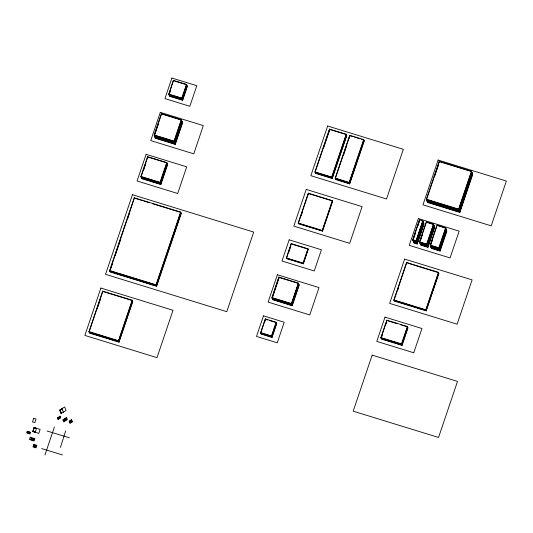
<?xml version="1.0" encoding="UTF-8"?>
<svg xmlns="http://www.w3.org/2000/svg" width="533" height="533" viewBox="0 0 533 533"><rect width="100%" height="100%" fill="white"/><g stroke="black" fill="none" stroke-linecap="round" stroke-linejoin="round"><path stroke-width="0.8" d="M60.429 447.46L65.672 430.904M29.781 432.383L27.749 431.723L27.416 432.716L29.455 433.409L29.768 432.35L27.769 431.783M36.477 428.405L35.278 432.116L32.953 431.404L34.159 427.693L36.504 428.479L34.185 427.766M33.945 438.872L33.519 440.298L30.767 439.459L31.2 438.026L33.959 438.912L31.227 438.099M36.037 445.568L35.564 447.114L33.746 446.527L34.232 445.015L36.044 445.588L34.259 445.088M44.945 454.969L54.386 426.993M154.17 134.982L161.399 113.602L181.287 119.725L182.513 122.99L175.284 144.37L155.396 138.24L154.17 134.982L174.058 141.105L175.284 144.37M161.279 114.728L154.31 135.342L174.198 141.472L181.427 120.085L161.539 113.962M158.574 123.489L154.443 135.708L174.331 141.831L181.56 120.451M140.925 176.45L147.614 156.662L166.749 162.558L167.569 164.73L160.873 184.518L141.738 178.628L140.925 176.45L160.06 182.346L160.873 184.518M168.774 94.094L173.418 80.363L186.483 84.387L187.303 86.566L182.659 100.291L169.594 96.266L168.774 94.094L181.84 98.119L182.659 100.291M147.754 157.022L141.058 176.816L160.193 182.712L166.889 162.918L148.514 157.262M88.964 331.619L102.662 291.118L132.191 300.212L132.737 301.658L119.039 342.166L89.511 333.072L88.964 331.619L118.493 340.714L119.039 342.166M109.625 270.524L134.229 197.77L180.667 212.074L181.213 213.526L156.609 286.274L110.171 271.97L109.625 270.524L156.069 284.829L156.609 286.274M143.51 170.327L145.829 163.478M170.333 91.003L169.048 94.821L182.113 98.845L186.757 85.113M102.536 292.257L89.104 331.986L118.626 341.08L132.324 300.572L102.802 291.478M97.139 308.98L100.564 298.853M112.809 262.642L109.898 271.25L156.342 285.555L180.94 212.8M115.188 255.6L120.744 239.177M127.887 218.05L129.213 214.139M181.84 98.119L186.483 84.387M186.89 85.473L182.253 99.205L169.181 95.18M187.03 85.84L182.386 99.564L169.321 95.54M187.163 86.199L182.519 99.931L169.454 95.907M160.06 182.346L166.749 162.558M174.058 141.105L181.287 119.725M167.022 163.278L160.333 183.072L141.192 177.176M167.162 163.644L160.466 183.432L141.332 177.542M181.7 120.811L174.471 142.191L154.577 136.068M167.295 164.004L160.6 183.798L141.465 177.902M181.833 121.178L174.604 142.558L154.717 136.428M167.429 164.364L160.739 184.158L141.605 178.262M181.973 121.537L174.737 142.917L154.85 136.794M182.106 121.897L174.877 143.284L154.99 137.154M182.246 122.264L175.011 143.643L155.123 137.514M182.379 122.623L175.15 144.003L155.263 137.88M118.493 340.714L132.191 300.212M132.464 300.938L118.766 341.44L89.238 332.345M132.597 301.298L118.899 341.806L89.371 332.705M156.069 284.829L180.667 212.074M181.08 213.16L156.475 285.915L110.038 271.61M271.943 297.567L278.872 277.087L298.333 283.083L299.153 285.255L292.224 305.742L272.763 299.746L271.943 297.567L291.404 303.563L292.224 305.742M260.61 332.619L265.254 318.887L276.141 322.245L276.687 323.691L272.043 337.422L261.157 334.064L260.61 332.619L271.497 335.97L272.043 337.422M279.145 277.813L272.216 298.293L291.678 304.29L298.607 283.803M314.97 171.886L329.447 129.066L346.203 134.229L346.75 135.682L332.272 178.495L315.509 173.332L314.97 171.886L331.726 177.049L332.272 178.495M265.134 320.013L260.75 332.978L271.637 336.336L276.281 322.605L269.278 320.446M264.495 322.665L265.267 320.373M286.381 257.945L291.225 243.621L307.927 248.771L308.201 249.491L303.357 263.815L286.654 258.665L286.381 257.945L303.084 263.089L303.357 263.815M298.187 223.027L308.274 193.199L332.332 200.615L332.605 201.334L322.518 231.162L298.46 223.753L298.187 223.027L322.245 230.443L322.518 231.162M323.664 147.694L329.72 129.792L329.447 129.066M288.946 251.882L290.732 246.606M301.118 215.905L302.444 211.981M271.497 335.97L276.141 322.245M276.414 322.965L271.77 336.696L260.884 333.345M276.554 323.331L271.91 337.056L261.017 333.705M331.726 177.049L346.203 134.229M303.084 263.089L307.927 248.771M346.477 134.956L331.999 177.769L315.243 172.605M346.617 135.315L332.132 178.135L315.376 172.972M291.404 303.563L298.333 283.083M298.74 284.169L291.817 304.649L272.356 298.66M298.88 284.529L291.951 305.016L272.49 299.02M299.013 284.895L292.091 305.376L272.63 299.379M335.21 178.122L349.688 135.302L363.659 139.606L364.199 141.052L349.721 183.872L335.757 179.568L335.21 178.122L349.175 182.419L349.721 183.872M349.828 135.668L335.35 178.482L349.315 182.786L363.792 139.966L361.467 139.253M343.379 155.489L346.803 145.369M349.175 138.36L349.961 136.028L349.688 135.302M322.245 230.443L332.332 200.615M349.175 182.419L363.659 139.606M363.932 140.332L349.448 183.145L335.484 178.841M364.066 140.692L349.588 183.512L335.617 179.208M412.689 239.737L419.431 219.809L422.762 220.835L423.988 224.093L417.252 244.027L413.914 243.001L412.689 239.737L416.026 240.769L417.252 244.027M426.393 199.215L439.225 161.279L471.452 171.206L472.678 174.471L459.852 212.401L427.619 202.473L426.393 199.215L458.627 209.143L459.852 212.401M419.571 220.169L412.828 240.103L416.16 241.129L422.902 221.195L421.57 220.789M413.741 238.164L415.553 232.801M417.892 225.899L419.704 220.535L419.431 219.809M434.522 176.716L438.452 165.103M380.895 337.589L386.778 320.186L407.392 326.536L407.938 327.982L402.055 345.391L381.441 339.041L380.895 337.589L401.509 343.938L402.055 345.391M386.658 321.306L381.028 337.949L401.642 344.298L407.532 326.896L400.396 324.697M393.88 299.952L406.546 262.509L438.486 272.343L438.892 273.436L426.227 310.879L394.287 301.038L393.88 299.952L425.82 309.793L426.227 310.879M382.447 334.531L381.168 338.315L401.782 344.664L407.665 327.255M386.032 323.937L386.798 321.666M406.419 263.648L394.02 300.312L425.954 310.153L438.619 272.709L413.695 265.028M397.585 290.538L398.378 288.193M416.026 240.769L422.762 220.835M423.035 221.561L416.3 241.489L412.962 240.463M423.175 221.921L416.433 241.855L413.102 240.829M423.309 222.288L416.573 242.215L413.235 241.189M423.449 222.647L416.706 242.582L413.375 241.549M423.582 223.007L416.839 242.941L413.508 241.915M423.722 223.374L416.979 243.301L413.648 242.275M423.855 223.733L417.112 243.668L413.781 242.642M419.511 241.842L426.247 221.908L433.449 224.126L434.675 227.384L427.939 247.319L420.737 245.1L419.511 241.842L426.713 244.061L427.939 247.319M426.127 223.041L419.644 242.202L426.846 244.42L433.589 224.486L426.387 222.268M420.557 240.263L422.376 234.9M426.713 244.061L433.449 224.126M433.722 224.853L426.98 244.78L419.784 242.562M433.862 225.212L427.12 245.147L419.917 242.928M433.995 225.579L427.253 245.506L420.057 243.288M434.129 225.939L427.393 245.873L420.191 243.654M434.268 226.298L427.526 246.233L420.324 244.014M434.402 226.665L427.666 246.592L420.464 244.374M434.542 227.025L427.799 246.959L420.597 244.74M430.198 245.133L436.933 225.199L445.601 227.871L446.827 231.129L440.085 251.063L431.424 248.391L430.198 245.133L438.859 247.798L440.085 251.063M436.813 226.332L430.331 245.493L438.999 248.165L445.741 228.231L436.933 225.199M432.543 239.723L430.464 245.853L439.132 248.525L445.874 228.597M401.509 343.938L407.392 326.536M407.805 327.622L401.915 345.024L381.302 338.675M438.859 247.798L445.601 227.871M446.008 228.957L439.272 248.891L430.604 246.219M446.148 229.317L439.405 249.251L430.737 246.579M446.281 229.683L439.545 249.611L430.877 246.946M446.421 230.043L439.678 249.977L431.01 247.305M446.554 230.409L439.818 250.337L431.15 247.665M446.694 230.769L439.952 250.703L431.284 248.032M458.627 209.143L471.452 171.206M471.725 171.932L458.893 209.869L426.666 199.942M471.858 172.292L459.033 210.229L426.806 200.301M471.998 172.659L459.166 210.588L426.94 200.661M425.82 309.793L438.486 272.343M472.131 173.018L459.306 210.955L427.08 201.028M472.271 173.378L459.439 211.315L427.213 201.387M438.759 273.069L426.094 310.512L394.154 300.679M472.405 173.745L459.579 211.681L427.353 201.754M472.544 174.104L459.713 212.041L427.486 202.114M61.308 413.388L59.956 410.13L61.841 408.931L63.467 412.269L61.215 413.361M60.042 410.163L62.021 408.984M62.114 409.011L60.229 410.217L61.581 413.475M62.201 409.038L59.956 410.13M63.42 412.149L66.059 410.457L64.68 406.926L59.756 410.07L61.135 413.601L60.136 410.19M57.93 417.925L59.929 416.993L60.276 417.872L58.637 418.911L57.93 417.925L59.929 416.993M59.656 416.906L58.024 417.952L58.457 418.858M58.11 417.979L59.836 416.959M63.707 419.757L66.299 418.445L66.772 419.644L64.54 421.07L63.707 419.757L66.299 418.445M66.119 418.385L63.8 419.784L64.266 420.983M63.98 419.837L66.212 418.412M69.736 421.303L71.569 420.484L72.082 421.79L70.609 422.722L69.736 421.303L71.569 420.484M71.389 420.424L69.83 421.337L70.429 422.669M71.475 420.457L70.01 421.39L70.523 422.696M47.031 431.004L69.323 437.766M41.641 448.566L62.501 454.935M174.324 80.963L186.623 84.754L181.98 98.478L168.908 94.454L173.418 80.363M350.601 135.902L352.933 136.621M354.485 137.101L359.915 138.773M412.136 264.548L406.546 262.509M292.157 244.227L308.067 249.131L303.224 263.449L286.521 258.305L291.225 243.621M142.238 200.555L134.369 198.136L109.765 270.884L156.202 285.188L180.807 212.44L152.471 203.713M143.81 201.041L149.32 202.74M279.785 277.686L298.473 283.443L291.544 303.93L272.083 297.934L278.872 277.087M387.711 320.793L397.225 323.718M265.387 319.254L267.726 319.967M70.103 421.416L70.609 422.722M64.067 419.864L64.54 421.07M63.887 419.811L64.446 421.043M58.29 418.032L58.637 418.911M58.204 418.005L58.543 418.885M439.225 161.279L439.498 162.005M426.247 221.908L426.52 222.634M386.778 320.186L386.918 320.546M308.274 193.199L308.547 193.925M265.254 318.887L265.527 319.613M161.399 113.602L161.672 114.322M147.614 156.662L147.888 157.388M134.229 197.77L134.503 198.496M102.662 291.118L102.936 291.844M35.278 432.116L32.953 431.404M33.486 440.231L30.767 439.459M35.564 447.114L33.759 446.561M27.216 431.25L26.65 432.929L30.061 433.982L30.634 432.303L27.216 431.25M33.712 418.278L32.48 421.916L34.805 422.629L36.037 418.991L33.712 418.278M30.234 437.24L29.462 439.532L34.112 440.964L34.892 438.672L30.234 437.24M34.065 427.539L32.72 431.523L38.782 433.389L40.128 429.405L34.065 427.539M33.826 444.422L32.986 446.92L36.037 447.86L36.884 445.368L33.826 444.422M100.884 288.06L84.867 335.43L157.002 357.65L173.018 310.279L100.884 288.06M132.451 194.712L105.527 274.328L226.772 311.678L253.695 232.062L132.451 194.712M146.109 154.33L137.094 180.987L177.689 193.492L186.703 166.836L146.109 154.33M160.306 112.356L150.752 140.599L193.765 153.85L203.32 125.601L160.306 112.356M171.912 78.031L164.944 98.625L189.835 106.294L196.797 85.7L171.912 78.031M263.475 315.829L256.513 336.423L277.253 342.812L284.216 322.218L263.475 315.829M277.367 274.755L268.119 302.104L309.766 314.93L319.014 287.587L277.367 274.755M289.172 239.843L282.01 261.023L314.27 270.964L321.432 249.777L289.172 239.843M306.222 189.422L293.816 226.112L349.695 243.328L362.1 206.631L306.222 189.422M327.668 126.008L310.866 175.69L386.525 198.996L403.328 149.313L327.668 126.008M329.581 129.432L315.103 172.246L331.866 177.409L346.343 134.589L329.581 129.432M308.414 193.566L298.327 223.394L322.385 230.802L332.472 200.974L308.414 193.566M372.154 355.125L353.199 411.176L438.552 437.466L457.507 381.415L372.154 355.125M384.999 317.128L376.798 341.4L413.755 352.779L421.963 328.515L384.999 317.128M404.627 259.091L389.643 303.397L457.121 324.184L472.105 279.872L404.627 259.091M418.332 218.563L409.271 245.36L450.079 257.932L459.14 231.135L418.332 218.563M438.126 160.033L422.975 204.839L491.199 225.852L506.35 181.053L438.126 160.033M439.359 161.646L426.533 199.575L458.76 209.502L471.592 171.566L439.359 161.646M60.116 416.226L57.337 417.992L57.924 419.484L60.695 417.712L60.116 416.226M66.585 417.419L62.801 419.831L63.6 421.87L67.378 419.451L66.585 417.419M71.575 419.604L69.09 421.19L69.956 423.402L72.441 421.816L71.575 419.604"/></g></svg>
